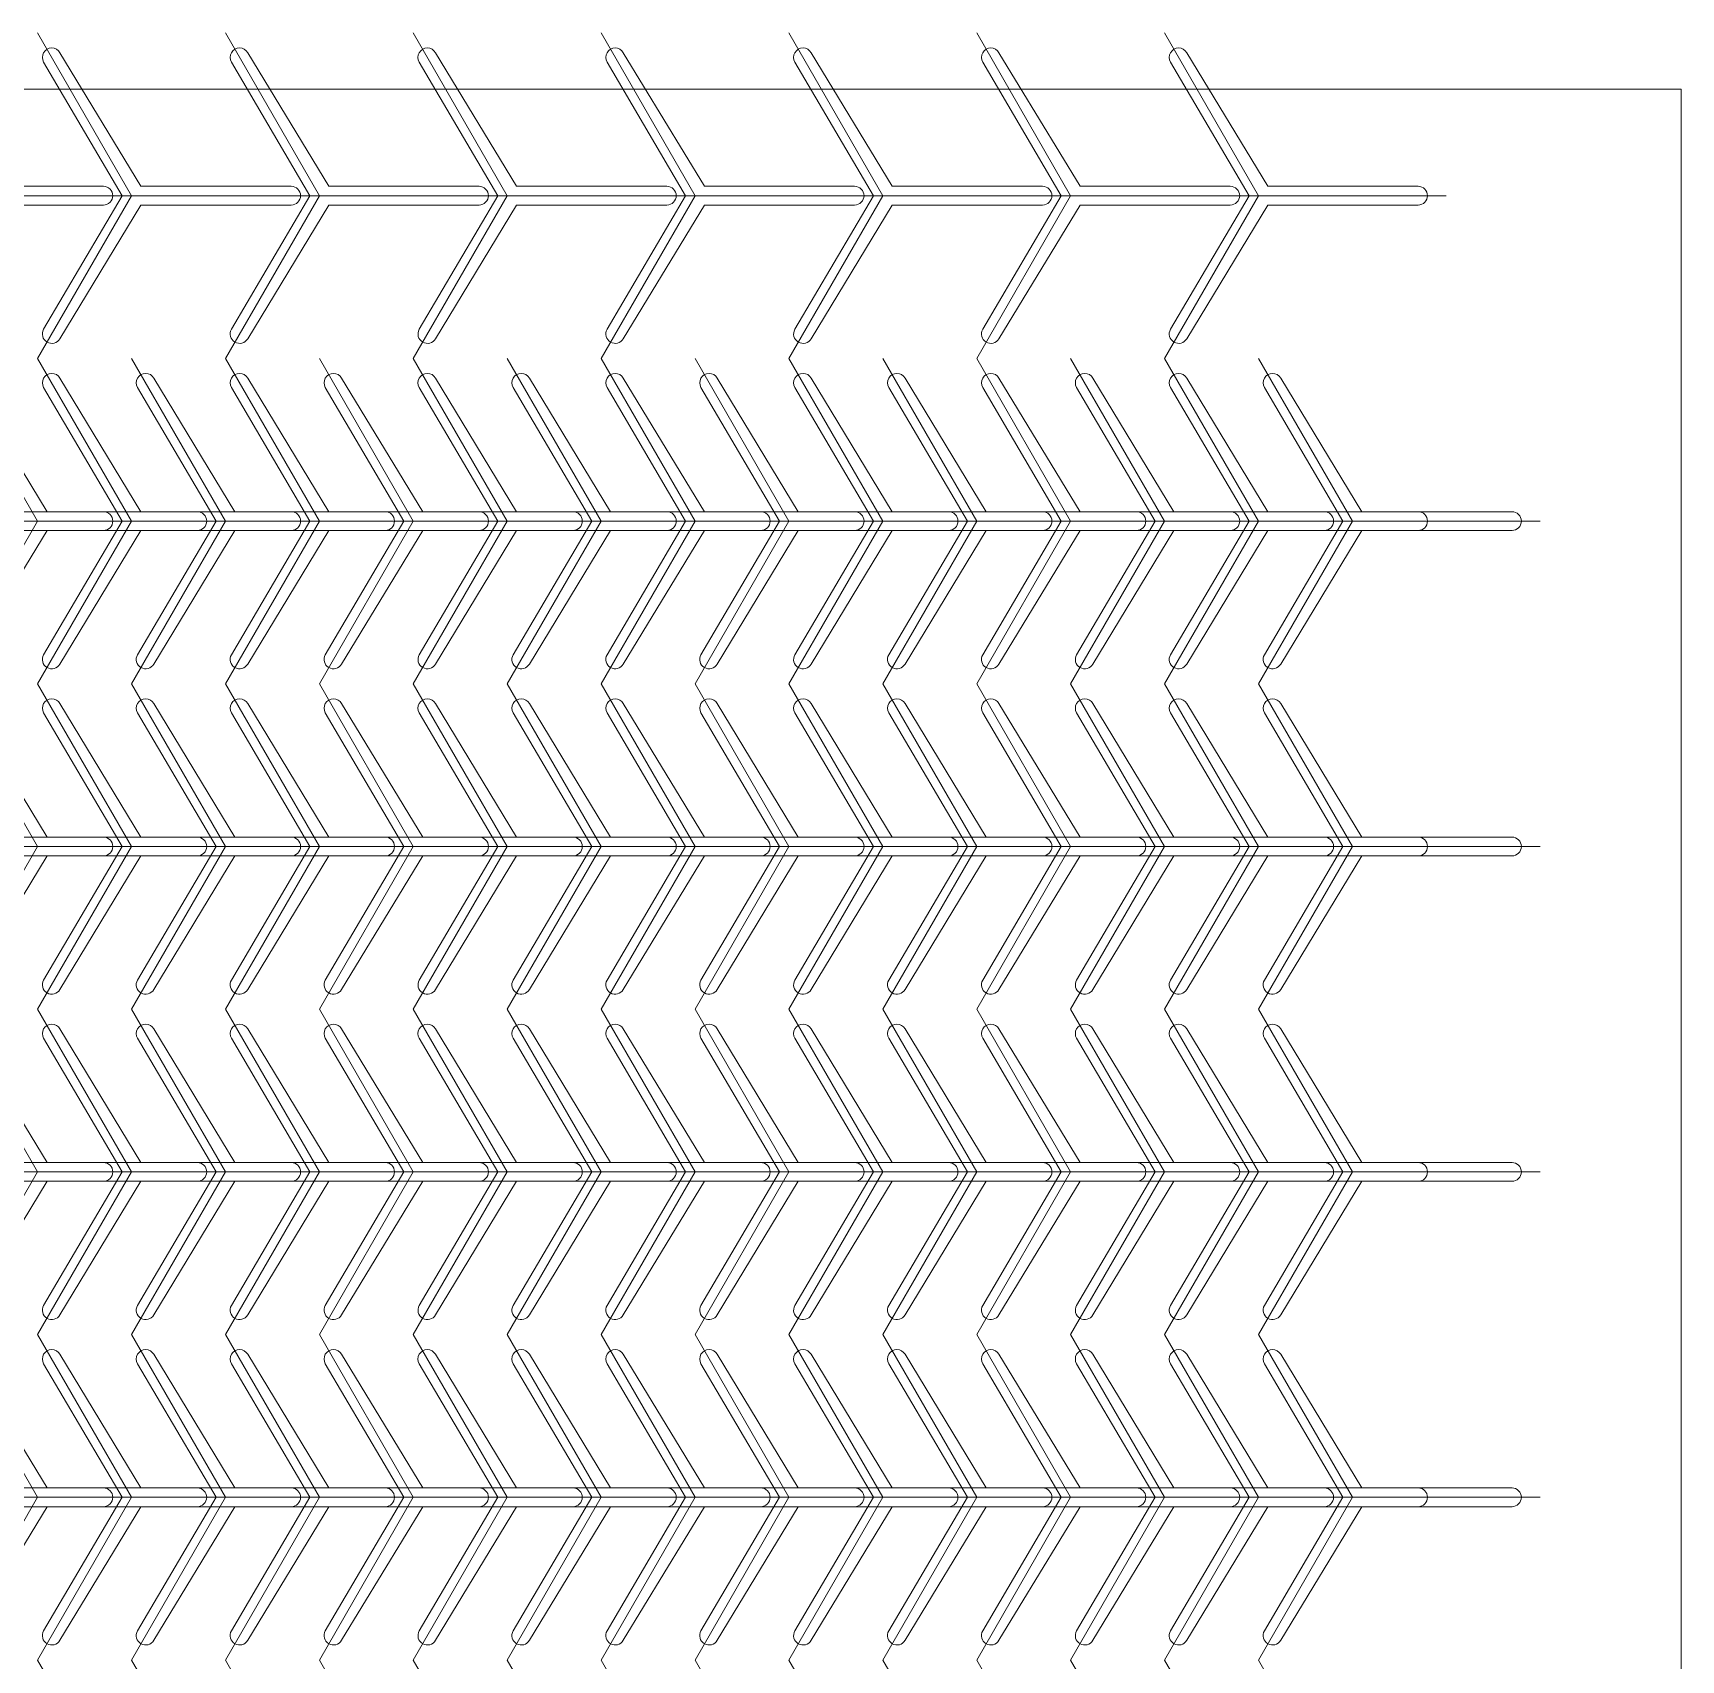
# Model space of a CAD drawing. Header units: metres. Extents: x 0 to 178, y 0 to 183.
# Drawn here: x 89.8 to 177.5, y 96.6 to 183.2 of the extents above; entities that cross this region are included whole.
import ezdxf

# ---------------------------------------------------------------- set-up
doc = ezdxf.new("R2010")
doc.units = ezdxf.units.M
doc.layers.add('TOP', color=1, linetype='Continuous', lineweight=0)

msp = doc.modelspace()

# ---------------------------------------------------------------- linework, layer by layer
at = {"layer": 'TOP'}
for p, q in [((95, 174.545), (90, 183.205)), ((105, 174.545), (100, 183.205)), ((115, 174.545), (110, 183.205)), ((125, 174.545), (120, 183.205)), ((135, 174.545), (130, 183.205)), ((145, 174.545), (140, 183.205)), ((155, 174.545), (150, 183.205)), ((90.317, 181.656), (94.5, 174.545)), ((95.5, 175.045), (91.183, 182.156)), ((100.317, 181.656), (104.5, 174.545)), ((105.5, 175.045), (101.183, 182.156)), ((110.317, 181.656), (114.5, 174.545)), ((115.5, 175.045), (111.183, 182.156)), ((120.317, 181.656), (124.5, 174.545)), ((125.5, 175.045), (121.183, 182.156)), ((130.317, 181.656), (134.5, 174.545)), ((135.5, 175.045), (131.183, 182.156)), ((140.317, 181.656), (144.5, 174.545)), ((145.5, 175.045), (141.183, 182.156)), ((150.317, 181.656), (154.5, 174.545)), ((155.5, 175.045), (151.183, 182.156)), ((0, 180.215), (177.5, 180.215)), ((177.5, 180.215), (177.5, 0)), ((93.5, 175.045), (85.5, 175.045)), ((103.5, 175.045), (95.5, 175.045)), ((113.5, 175.045), (105.5, 175.045)), ((123.5, 175.045), (115.5, 175.045)), ((133.5, 175.045), (125.5, 175.045)), ((143.5, 175.045), (135.5, 175.045)), ((153.5, 175.045), (145.5, 175.045)), ((163.5, 175.045), (155.5, 175.045)), ((85, 174.545), (95, 174.545)), ((85.5, 174.045), (93.5, 174.045)), ((95, 174.545), (90, 165.885)), ((94.5, 174.545), (90.317, 167.434)), ((91.183, 166.934), (95.5, 174.045)), ((95, 174.545), (105, 174.545)), ((95.5, 174.045), (103.5, 174.045)), ((105, 174.545), (100, 165.885)), ((104.5, 174.545), (100.317, 167.434)), ((101.183, 166.934), (105.5, 174.045)), ((105, 174.545), (115, 174.545)), ((105.5, 174.045), (113.5, 174.045)), ((115, 174.545), (110, 165.885)), ((114.5, 174.545), (110.317, 167.434)), ((111.183, 166.934), (115.5, 174.045)), ((115, 174.545), (125, 174.545)), ((115.5, 174.045), (123.5, 174.045)), ((125, 174.545), (120, 165.885)), ((124.5, 174.545), (120.317, 167.434)), ((121.183, 166.934), (125.5, 174.045)), ((125, 174.545), (135, 174.545)), ((125.5, 174.045), (133.5, 174.045)), ((135, 174.545), (130, 165.885)), ((134.5, 174.545), (130.317, 167.434)), ((131.183, 166.934), (135.5, 174.045)), ((135, 174.545), (145, 174.545)), ((135.5, 174.045), (143.5, 174.045)), ((145, 174.545), (140, 165.885)), ((144.5, 174.545), (140.317, 167.434)), ((141.183, 166.934), (145.5, 174.045)), ((145, 174.545), (155, 174.545)), ((145.5, 174.045), (153.5, 174.045)), ((155, 174.545), (150, 165.885)), ((154.5, 174.545), (150.317, 167.434)), ((151.183, 166.934), (155.5, 174.045)), ((155, 174.545), (165, 174.545)), ((155.5, 174.045), (163.5, 174.045)), ((90, 157.224), (85, 165.885)), ((95, 157.224), (90, 165.885)), ((100, 157.224), (95, 165.885)), ((105, 157.224), (100, 165.885)), ((110, 157.224), (105, 165.885)), ((115, 157.224), (110, 165.885)), ((120, 157.224), (115, 165.885)), ((125, 157.224), (120, 165.885)), ((130, 157.224), (125, 165.885)), ((135, 157.224), (130, 165.885)), ((140, 157.224), (135, 165.885)), ((145, 157.224), (140, 165.885)), ((150, 157.224), (145, 165.885)), ((155, 157.224), (150, 165.885)), ((160, 157.224), (155, 165.885)), ((90.5, 157.724), (86.183, 164.836)), ((90.317, 164.336), (94.5, 157.224)), ((95.5, 157.724), (91.183, 164.836)), ((95.317, 164.336), (99.5, 157.224)), ((100.5, 157.724), (96.183, 164.836)), ((100.317, 164.336), (104.5, 157.224)), ((105.5, 157.724), (101.183, 164.836)), ((105.317, 164.336), (109.5, 157.224)), ((110.5, 157.724), (106.183, 164.836)), ((110.317, 164.336), (114.5, 157.224)), ((115.5, 157.724), (111.183, 164.836)), ((115.317, 164.336), (119.5, 157.224)), ((120.5, 157.724), (116.183, 164.836)), ((120.317, 164.336), (124.5, 157.224)), ((125.5, 157.724), (121.183, 164.836)), ((125.317, 164.336), (129.5, 157.224)), ((130.5, 157.724), (126.183, 164.836)), ((130.317, 164.336), (134.5, 157.224)), ((135.5, 157.724), (131.183, 164.836)), ((135.317, 164.336), (139.5, 157.224)), ((140.5, 157.724), (136.183, 164.836)), ((140.317, 164.336), (144.5, 157.224)), ((145.5, 157.724), (141.183, 164.836)), ((145.317, 164.336), (149.5, 157.224)), ((150.5, 157.724), (146.183, 164.836)), ((150.317, 164.336), (154.5, 157.224)), ((155.5, 157.724), (151.183, 164.836)), ((155.317, 164.336), (159.5, 157.224)), ((160.5, 157.724), (156.183, 164.836)), ((80, 157.224), (90, 157.224)), ((85, 157.224), (95, 157.224)), ((90, 157.224), (85, 148.564)), ((93.5, 157.724), (85.5, 157.724)), ((90, 157.224), (100, 157.224)), ((95, 157.224), (90, 148.564)), ((94.5, 157.224), (90.317, 150.113)), ((98.5, 157.724), (90.5, 157.724)), ((95, 157.224), (105, 157.224)), ((100, 157.224), (95, 148.564)), ((99.5, 157.224), (95.317, 150.113)), ((103.5, 157.724), (95.5, 157.724)), ((100, 157.224), (110, 157.224)), ((105, 157.224), (100, 148.564)), ((104.5, 157.224), (100.317, 150.113)), ((108.5, 157.724), (100.5, 157.724)), ((105, 157.224), (115, 157.224)), ((110, 157.224), (105, 148.564)), ((109.5, 157.224), (105.317, 150.113)), ((113.5, 157.724), (105.5, 157.724)), ((110, 157.224), (120, 157.224)), ((115, 157.224), (110, 148.564)), ((114.5, 157.224), (110.317, 150.113)), ((118.5, 157.724), (110.5, 157.724)), ((115, 157.224), (125, 157.224)), ((120, 157.224), (115, 148.564)), ((119.5, 157.224), (115.317, 150.113)), ((123.5, 157.724), (115.5, 157.724)), ((120, 157.224), (130, 157.224)), ((125, 157.224), (120, 148.564)), ((124.5, 157.224), (120.317, 150.113)), ((128.5, 157.724), (120.5, 157.724)), ((125, 157.224), (135, 157.224)), ((130, 157.224), (125, 148.564)), ((129.5, 157.224), (125.317, 150.113)), ((133.5, 157.724), (125.5, 157.724)), ((130, 157.224), (140, 157.224)), ((135, 157.224), (130, 148.564)), ((134.5, 157.224), (130.317, 150.113)), ((138.5, 157.724), (130.5, 157.724)), ((135, 157.224), (145, 157.224)), ((140, 157.224), (135, 148.564)), ((139.5, 157.224), (135.317, 150.113)), ((143.5, 157.724), (135.5, 157.724)), ((140, 157.224), (150, 157.224)), ((145, 157.224), (140, 148.564)), ((144.5, 157.224), (140.317, 150.113)), ((148.5, 157.724), (140.5, 157.724)), ((145, 157.224), (155, 157.224)), ((150, 157.224), (145, 148.564)), ((149.5, 157.224), (145.317, 150.113)), ((153.5, 157.724), (145.5, 157.724)), ((150, 157.224), (160, 157.224)), ((155, 157.224), (150, 148.564)), ((154.5, 157.224), (150.317, 150.113)), ((158.5, 157.724), (150.5, 157.724)), ((155, 157.224), (165, 157.224)), ((160, 157.224), (155, 148.564)), ((159.5, 157.224), (155.317, 150.113)), ((163.5, 157.724), (155.5, 157.724)), ((160, 157.224), (170, 157.224)), ((168.5, 157.724), (160.5, 157.724)), ((85.5, 156.724), (93.5, 156.724)), ((86.183, 149.613), (90.5, 156.724)), ((90.5, 156.724), (98.5, 156.724)), ((91.183, 149.613), (95.5, 156.724)), ((95.5, 156.724), (103.5, 156.724)), ((96.183, 149.613), (100.5, 156.724)), ((100.5, 156.724), (108.5, 156.724)), ((101.183, 149.613), (105.5, 156.724)), ((105.5, 156.724), (113.5, 156.724)), ((106.183, 149.613), (110.5, 156.724)), ((110.5, 156.724), (118.5, 156.724)), ((111.183, 149.613), (115.5, 156.724)), ((115.5, 156.724), (123.5, 156.724)), ((116.183, 149.613), (120.5, 156.724)), ((120.5, 156.724), (128.5, 156.724)), ((121.183, 149.613), (125.5, 156.724)), ((125.5, 156.724), (133.5, 156.724)), ((126.183, 149.613), (130.5, 156.724)), ((130.5, 156.724), (138.5, 156.724)), ((131.183, 149.613), (135.5, 156.724)), ((135.5, 156.724), (143.5, 156.724)), ((136.183, 149.613), (140.5, 156.724)), ((140.5, 156.724), (148.5, 156.724)), ((141.183, 149.613), (145.5, 156.724)), ((145.5, 156.724), (153.5, 156.724)), ((146.183, 149.613), (150.5, 156.724)), ((150.5, 156.724), (158.5, 156.724)), ((151.183, 149.613), (155.5, 156.724)), ((155.5, 156.724), (163.5, 156.724)), ((156.183, 149.613), (160.5, 156.724)), ((160.5, 156.724), (168.5, 156.724)), ((90, 139.904), (85, 148.564)), ((95, 139.904), (90, 148.564)), ((100, 139.904), (95, 148.564)), ((105, 139.904), (100, 148.564)), ((110, 139.904), (105, 148.564)), ((115, 139.904), (110, 148.564)), ((120, 139.904), (115, 148.564)), ((125, 139.904), (120, 148.564)), ((130, 139.904), (125, 148.564)), ((135, 139.904), (130, 148.564)), ((140, 139.904), (135, 148.564)), ((145, 139.904), (140, 148.564)), ((150, 139.904), (145, 148.564)), ((155, 139.904), (150, 148.564)), ((160, 139.904), (155, 148.564)), ((90.5, 140.404), (86.183, 147.515)), ((95.5, 140.404), (91.183, 147.515)), ((100.5, 140.404), (96.183, 147.515)), ((105.5, 140.404), (101.183, 147.515)), ((110.5, 140.404), (106.183, 147.515)), ((115.5, 140.404), (111.183, 147.515)), ((120.5, 140.404), (116.183, 147.515)), ((125.5, 140.404), (121.183, 147.515)), ((130.5, 140.404), (126.183, 147.515)), ((135.5, 140.404), (131.183, 147.515)), ((140.5, 140.404), (136.183, 147.515)), ((145.5, 140.404), (141.183, 147.515)), ((150.5, 140.404), (146.183, 147.515)), ((155.5, 140.404), (151.183, 147.515)), ((160.5, 140.404), (156.183, 147.515)), ((90.317, 147.015), (94.5, 139.904)), ((95.317, 147.015), (99.5, 139.904)), ((100.317, 147.015), (104.5, 139.904)), ((105.317, 147.015), (109.5, 139.904)), ((110.317, 147.015), (114.5, 139.904)), ((115.317, 147.015), (119.5, 139.904)), ((120.317, 147.015), (124.5, 139.904)), ((125.317, 147.015), (129.5, 139.904)), ((130.317, 147.015), (134.5, 139.904)), ((135.317, 147.015), (139.5, 139.904)), ((140.317, 147.015), (144.5, 139.904)), ((145.317, 147.015), (149.5, 139.904)), ((150.317, 147.015), (154.5, 139.904)), ((155.317, 147.015), (159.5, 139.904)), ((93.5, 140.404), (85.5, 140.404)), ((98.5, 140.404), (90.5, 140.404)), ((103.5, 140.404), (95.5, 140.404)), ((108.5, 140.404), (100.5, 140.404)), ((113.5, 140.404), (105.5, 140.404)), ((118.5, 140.404), (110.5, 140.404)), ((123.5, 140.404), (115.5, 140.404)), ((128.5, 140.404), (120.5, 140.404)), ((133.5, 140.404), (125.5, 140.404)), ((138.5, 140.404), (130.5, 140.404)), ((143.5, 140.404), (135.5, 140.404)), ((148.5, 140.404), (140.5, 140.404)), ((153.5, 140.404), (145.5, 140.404)), ((158.5, 140.404), (150.5, 140.404)), ((163.5, 140.404), (155.5, 140.404)), ((168.5, 140.404), (160.5, 140.404)), ((80, 139.904), (90, 139.904)), ((85, 139.904), (95, 139.904)), ((90, 139.904), (85, 131.244)), ((90, 139.904), (100, 139.904)), ((95, 139.904), (90, 131.244)), ((94.5, 139.904), (90.317, 132.793)), ((95, 139.904), (105, 139.904)), ((100, 139.904), (95, 131.244)), ((99.5, 139.904), (95.317, 132.793)), ((100, 139.904), (110, 139.904)), ((105, 139.904), (100, 131.244)), ((104.5, 139.904), (100.317, 132.793)), ((105, 139.904), (115, 139.904)), ((110, 139.904), (105, 131.244)), ((109.5, 139.904), (105.317, 132.793)), ((110, 139.904), (120, 139.904)), ((115, 139.904), (110, 131.244)), ((114.5, 139.904), (110.317, 132.793)), ((115, 139.904), (125, 139.904)), ((120, 139.904), (115, 131.244)), ((119.5, 139.904), (115.317, 132.793)), ((120, 139.904), (130, 139.904)), ((125, 139.904), (120, 131.244)), ((124.5, 139.904), (120.317, 132.793)), ((125, 139.904), (135, 139.904)), ((130, 139.904), (125, 131.244)), ((129.5, 139.904), (125.317, 132.793)), ((130, 139.904), (140, 139.904)), ((135, 139.904), (130, 131.244)), ((134.5, 139.904), (130.317, 132.793)), ((135, 139.904), (145, 139.904)), ((140, 139.904), (135, 131.244)), ((139.5, 139.904), (135.317, 132.793)), ((140, 139.904), (150, 139.904)), ((145, 139.904), (140, 131.244)), ((144.5, 139.904), (140.317, 132.793)), ((145, 139.904), (155, 139.904)), ((150, 139.904), (145, 131.244)), ((149.5, 139.904), (145.317, 132.793)), ((150, 139.904), (160, 139.904)), ((155, 139.904), (150, 131.244)), ((154.5, 139.904), (150.317, 132.793)), ((155, 139.904), (165, 139.904)), ((160, 139.904), (155, 131.244)), ((159.5, 139.904), (155.317, 132.793)), ((160, 139.904), (170, 139.904)), ((85.5, 139.404), (93.5, 139.404)), ((86.183, 132.293), (90.5, 139.404)), ((90.5, 139.404), (98.5, 139.404)), ((91.183, 132.293), (95.5, 139.404)), ((95.5, 139.404), (103.5, 139.404)), ((96.183, 132.293), (100.5, 139.404)), ((100.5, 139.404), (108.5, 139.404)), ((101.183, 132.293), (105.5, 139.404)), ((105.5, 139.404), (113.5, 139.404)), ((106.183, 132.293), (110.5, 139.404)), ((110.5, 139.404), (118.5, 139.404)), ((111.183, 132.293), (115.5, 139.404)), ((115.5, 139.404), (123.5, 139.404)), ((116.183, 132.293), (120.5, 139.404)), ((120.5, 139.404), (128.5, 139.404)), ((121.183, 132.293), (125.5, 139.404)), ((125.5, 139.404), (133.5, 139.404)), ((126.183, 132.293), (130.5, 139.404)), ((130.5, 139.404), (138.5, 139.404)), ((131.183, 132.293), (135.5, 139.404)), ((135.5, 139.404), (143.5, 139.404)), ((136.183, 132.293), (140.5, 139.404)), ((140.5, 139.404), (148.5, 139.404)), ((141.183, 132.293), (145.5, 139.404)), ((145.5, 139.404), (153.5, 139.404)), ((146.183, 132.293), (150.5, 139.404)), ((150.5, 139.404), (158.5, 139.404)), ((151.183, 132.293), (155.5, 139.404)), ((155.5, 139.404), (163.5, 139.404)), ((156.183, 132.293), (160.5, 139.404)), ((160.5, 139.404), (168.5, 139.404)), ((90, 122.583), (85, 131.244)), ((95, 122.583), (90, 131.244)), ((100, 122.583), (95, 131.244)), ((105, 122.583), (100, 131.244)), ((110, 122.583), (105, 131.244)), ((115, 122.583), (110, 131.244)), ((120, 122.583), (115, 131.244)), ((125, 122.583), (120, 131.244)), ((130, 122.583), (125, 131.244)), ((135, 122.583), (130, 131.244)), ((140, 122.583), (135, 131.244)), ((145, 122.583), (140, 131.244)), ((150, 122.583), (145, 131.244)), ((155, 122.583), (150, 131.244)), ((160, 122.583), (155, 131.244)), ((90.5, 123.083), (86.183, 130.195)), ((95.5, 123.083), (91.183, 130.195)), ((100.5, 123.083), (96.183, 130.195)), ((105.5, 123.083), (101.183, 130.195)), ((110.5, 123.083), (106.183, 130.195)), ((115.5, 123.083), (111.183, 130.195)), ((120.5, 123.083), (116.183, 130.195)), ((125.5, 123.083), (121.183, 130.195)), ((130.5, 123.083), (126.183, 130.195)), ((135.5, 123.083), (131.183, 130.195)), ((140.5, 123.083), (136.183, 130.195)), ((145.5, 123.083), (141.183, 130.195)), ((150.5, 123.083), (146.183, 130.195)), ((155.5, 123.083), (151.183, 130.195)), ((160.5, 123.083), (156.183, 130.195)), ((90.317, 129.695), (94.5, 122.583)), ((95.317, 129.695), (99.5, 122.583)), ((100.317, 129.695), (104.5, 122.583)), ((105.317, 129.695), (109.5, 122.583)), ((110.317, 129.695), (114.5, 122.583)), ((115.317, 129.695), (119.5, 122.583)), ((120.317, 129.695), (124.5, 122.583)), ((125.317, 129.695), (129.5, 122.583)), ((130.317, 129.695), (134.5, 122.583)), ((135.317, 129.695), (139.5, 122.583)), ((140.317, 129.695), (144.5, 122.583)), ((145.317, 129.695), (149.5, 122.583)), ((150.317, 129.695), (154.5, 122.583)), ((155.317, 129.695), (159.5, 122.583)), ((93.5, 123.083), (85.5, 123.083)), ((98.5, 123.083), (90.5, 123.083)), ((103.5, 123.083), (95.5, 123.083)), ((108.5, 123.083), (100.5, 123.083)), ((113.5, 123.083), (105.5, 123.083)), ((118.5, 123.083), (110.5, 123.083)), ((123.5, 123.083), (115.5, 123.083)), ((128.5, 123.083), (120.5, 123.083)), ((133.5, 123.083), (125.5, 123.083)), ((138.5, 123.083), (130.5, 123.083)), ((143.5, 123.083), (135.5, 123.083)), ((148.5, 123.083), (140.5, 123.083)), ((153.5, 123.083), (145.5, 123.083)), ((158.5, 123.083), (150.5, 123.083)), ((163.5, 123.083), (155.5, 123.083)), ((168.5, 123.083), (160.5, 123.083)), ((80, 122.583), (90, 122.583)), ((85, 122.583), (95, 122.583)), ((90, 122.583), (85, 113.923)), ((85.5, 122.083), (93.5, 122.083)), ((86.183, 114.972), (90.5, 122.083)), ((90, 122.583), (100, 122.583)), ((95, 122.583), (90, 113.923)), ((94.5, 122.583), (90.317, 115.472)), ((90.5, 122.083), (98.5, 122.083)), ((91.183, 114.972), (95.5, 122.083)), ((95, 122.583), (105, 122.583)), ((100, 122.583), (95, 113.923)), ((99.5, 122.583), (95.317, 115.472)), ((95.5, 122.083), (103.5, 122.083)), ((96.183, 114.972), (100.5, 122.083)), ((100, 122.583), (110, 122.583)), ((105, 122.583), (100, 113.923)), ((104.5, 122.583), (100.317, 115.472)), ((100.5, 122.083), (108.5, 122.083)), ((101.183, 114.972), (105.5, 122.083)), ((105, 122.583), (115, 122.583)), ((110, 122.583), (105, 113.923)), ((109.5, 122.583), (105.317, 115.472)), ((105.5, 122.083), (113.5, 122.083)), ((106.183, 114.972), (110.5, 122.083)), ((110, 122.583), (120, 122.583)), ((115, 122.583), (110, 113.923)), ((114.5, 122.583), (110.317, 115.472)), ((110.5, 122.083), (118.5, 122.083)), ((111.183, 114.972), (115.5, 122.083)), ((115, 122.583), (125, 122.583)), ((120, 122.583), (115, 113.923)), ((119.5, 122.583), (115.317, 115.472)), ((115.5, 122.083), (123.5, 122.083)), ((116.183, 114.972), (120.5, 122.083)), ((120, 122.583), (130, 122.583)), ((125, 122.583), (120, 113.923)), ((124.5, 122.583), (120.317, 115.472)), ((120.5, 122.083), (128.5, 122.083)), ((121.183, 114.972), (125.5, 122.083)), ((125, 122.583), (135, 122.583)), ((130, 122.583), (125, 113.923)), ((129.5, 122.583), (125.317, 115.472)), ((125.5, 122.083), (133.5, 122.083)), ((126.183, 114.972), (130.5, 122.083)), ((130, 122.583), (140, 122.583)), ((135, 122.583), (130, 113.923)), ((134.5, 122.583), (130.317, 115.472)), ((130.5, 122.083), (138.5, 122.083)), ((131.183, 114.972), (135.5, 122.083)), ((135, 122.583), (145, 122.583)), ((140, 122.583), (135, 113.923)), ((139.5, 122.583), (135.317, 115.472)), ((135.5, 122.083), (143.5, 122.083)), ((136.183, 114.972), (140.5, 122.083)), ((140, 122.583), (150, 122.583)), ((145, 122.583), (140, 113.923)), ((144.5, 122.583), (140.317, 115.472)), ((140.5, 122.083), (148.5, 122.083)), ((141.183, 114.972), (145.5, 122.083)), ((145, 122.583), (155, 122.583)), ((150, 122.583), (145, 113.923)), ((149.5, 122.583), (145.317, 115.472)), ((145.5, 122.083), (153.5, 122.083)), ((146.183, 114.972), (150.5, 122.083)), ((150, 122.583), (160, 122.583)), ((155, 122.583), (150, 113.923)), ((154.5, 122.583), (150.317, 115.472)), ((150.5, 122.083), (158.5, 122.083)), ((151.183, 114.972), (155.5, 122.083)), ((155, 122.583), (165, 122.583)), ((160, 122.583), (155, 113.923)), ((159.5, 122.583), (155.317, 115.472)), ((155.5, 122.083), (163.5, 122.083)), ((156.183, 114.972), (160.5, 122.083)), ((160, 122.583), (170, 122.583)), ((160.5, 122.083), (168.5, 122.083)), ((90, 105.263), (85, 113.923)), ((95, 105.263), (90, 113.923)), ((100, 105.263), (95, 113.923)), ((105, 105.263), (100, 113.923)), ((110, 105.263), (105, 113.923)), ((115, 105.263), (110, 113.923)), ((120, 105.263), (115, 113.923)), ((125, 105.263), (120, 113.923)), ((130, 105.263), (125, 113.923)), ((135, 105.263), (130, 113.923)), ((140, 105.263), (135, 113.923)), ((145, 105.263), (140, 113.923)), ((150, 105.263), (145, 113.923)), ((155, 105.263), (150, 113.923)), ((160, 105.263), (155, 113.923)), ((90.5, 105.763), (86.183, 112.874)), ((90.317, 112.374), (94.5, 105.263)), ((95.5, 105.763), (91.183, 112.874)), ((95.317, 112.374), (99.5, 105.263)), ((100.5, 105.763), (96.183, 112.874)), ((100.317, 112.374), (104.5, 105.263)), ((105.5, 105.763), (101.183, 112.874)), ((105.317, 112.374), (109.5, 105.263)), ((110.5, 105.763), (106.183, 112.874)), ((110.317, 112.374), (114.5, 105.263)), ((115.5, 105.763), (111.183, 112.874)), ((115.317, 112.374), (119.5, 105.263)), ((120.5, 105.763), (116.183, 112.874)), ((120.317, 112.374), (124.5, 105.263)), ((125.5, 105.763), (121.183, 112.874)), ((125.317, 112.374), (129.5, 105.263)), ((130.5, 105.763), (126.183, 112.874)), ((130.317, 112.374), (134.5, 105.263)), ((135.5, 105.763), (131.183, 112.874)), ((135.317, 112.374), (139.5, 105.263)), ((140.5, 105.763), (136.183, 112.874)), ((140.317, 112.374), (144.5, 105.263)), ((145.5, 105.763), (141.183, 112.874)), ((145.317, 112.374), (149.5, 105.263)), ((150.5, 105.763), (146.183, 112.874)), ((150.317, 112.374), (154.5, 105.263)), ((155.5, 105.763), (151.183, 112.874)), ((155.317, 112.374), (159.5, 105.263)), ((160.5, 105.763), (156.183, 112.874)), ((93.5, 105.763), (85.5, 105.763)), ((98.5, 105.763), (90.5, 105.763)), ((103.5, 105.763), (95.5, 105.763)), ((108.5, 105.763), (100.5, 105.763)), ((113.5, 105.763), (105.5, 105.763)), ((118.5, 105.763), (110.5, 105.763)), ((123.5, 105.763), (115.5, 105.763)), ((128.5, 105.763), (120.5, 105.763)), ((133.5, 105.763), (125.5, 105.763)), ((138.5, 105.763), (130.5, 105.763)), ((143.5, 105.763), (135.5, 105.763)), ((148.5, 105.763), (140.5, 105.763)), ((153.5, 105.763), (145.5, 105.763)), ((158.5, 105.763), (150.5, 105.763)), ((163.5, 105.763), (155.5, 105.763)), ((168.5, 105.763), (160.5, 105.763)), ((80, 105.263), (90, 105.263)), ((85, 105.263), (95, 105.263)), ((90, 105.263), (85, 96.603)), ((85.5, 104.763), (93.5, 104.763)), ((86.183, 97.652), (90.5, 104.763)), ((90, 105.263), (100, 105.263)), ((95, 105.263), (90, 96.603)), ((94.5, 105.263), (90.317, 98.152)), ((90.5, 104.763), (98.5, 104.763)), ((91.183, 97.652), (95.5, 104.763)), ((95, 105.263), (105, 105.263)), ((100, 105.263), (95, 96.603)), ((99.5, 105.263), (95.317, 98.152)), ((95.5, 104.763), (103.5, 104.763)), ((96.183, 97.652), (100.5, 104.763)), ((100, 105.263), (110, 105.263)), ((105, 105.263), (100, 96.603)), ((104.5, 105.263), (100.317, 98.152)), ((100.5, 104.763), (108.5, 104.763)), ((101.183, 97.652), (105.5, 104.763)), ((105, 105.263), (115, 105.263)), ((110, 105.263), (105, 96.603)), ((109.5, 105.263), (105.317, 98.152)), ((105.5, 104.763), (113.5, 104.763)), ((106.183, 97.652), (110.5, 104.763)), ((110, 105.263), (120, 105.263)), ((115, 105.263), (110, 96.603)), ((114.5, 105.263), (110.317, 98.152)), ((110.5, 104.763), (118.5, 104.763)), ((111.183, 97.652), (115.5, 104.763)), ((115, 105.263), (125, 105.263)), ((120, 105.263), (115, 96.603)), ((119.5, 105.263), (115.317, 98.152)), ((115.5, 104.763), (123.5, 104.763)), ((116.183, 97.652), (120.5, 104.763)), ((120, 105.263), (130, 105.263)), ((125, 105.263), (120, 96.603)), ((124.5, 105.263), (120.317, 98.152)), ((120.5, 104.763), (128.5, 104.763)), ((121.183, 97.652), (125.5, 104.763)), ((125, 105.263), (135, 105.263)), ((130, 105.263), (125, 96.603)), ((129.5, 105.263), (125.317, 98.152)), ((125.5, 104.763), (133.5, 104.763)), ((126.183, 97.652), (130.5, 104.763)), ((130, 105.263), (140, 105.263)), ((135, 105.263), (130, 96.603)), ((134.5, 105.263), (130.317, 98.152)), ((130.5, 104.763), (138.5, 104.763)), ((131.183, 97.652), (135.5, 104.763)), ((135, 105.263), (145, 105.263)), ((140, 105.263), (135, 96.603)), ((139.5, 105.263), (135.317, 98.152)), ((135.5, 104.763), (143.5, 104.763)), ((136.183, 97.652), (140.5, 104.763)), ((140, 105.263), (150, 105.263)), ((145, 105.263), (140, 96.603)), ((144.5, 105.263), (140.317, 98.152)), ((140.5, 104.763), (148.5, 104.763)), ((141.183, 97.652), (145.5, 104.763)), ((145, 105.263), (155, 105.263)), ((150, 105.263), (145, 96.603)), ((149.5, 105.263), (145.317, 98.152)), ((145.5, 104.763), (153.5, 104.763)), ((146.183, 97.652), (150.5, 104.763)), ((150, 105.263), (160, 105.263)), ((155, 105.263), (150, 96.603)), ((154.5, 105.263), (150.317, 98.152)), ((150.5, 104.763), (158.5, 104.763)), ((151.183, 97.652), (155.5, 104.763)), ((155, 105.263), (165, 105.263)), ((160, 105.263), (155, 96.603)), ((159.5, 105.263), (155.317, 98.152)), ((155.5, 104.763), (163.5, 104.763)), ((156.183, 97.652), (160.5, 104.763)), ((160, 105.263), (170, 105.263)), ((160.5, 104.763), (168.5, 104.763)), ((95, 87.942), (90, 96.603)), ((100, 87.942), (95, 96.603)), ((105, 87.942), (100, 96.603)), ((110, 87.942), (105, 96.603)), ((115, 87.942), (110, 96.603)), ((120, 87.942), (115, 96.603)), ((125, 87.942), (120, 96.603)), ((130, 87.942), (125, 96.603)), ((135, 87.942), (130, 96.603)), ((140, 87.942), (135, 96.603)), ((145, 87.942), (140, 96.603)), ((150, 87.942), (145, 96.603)), ((155, 87.942), (150, 96.603)), ((160, 87.942), (155, 96.603))]:
    msp.add_line(p, q, dxfattribs=at)
for centre, start, end in [((90.75, 181.906), 30, 210), ((100.75, 181.906), 30, 210), ((110.75, 181.906), 30, 210), ((120.75, 181.906), 30, 210), ((130.75, 181.906), 30, 210), ((140.75, 181.906), 30, 210), ((150.75, 181.906), 30, 210), ((93.5, 174.545), -90, 90), ((103.5, 174.545), -90, 90), ((113.5, 174.545), -90, 90), ((123.5, 174.545), -90, 90), ((133.5, 174.545), -90, 90), ((143.5, 174.545), -90, 90), ((153.5, 174.545), -90, 90), ((163.5, 174.545), -90, 90), ((90.75, 167.184), 150, 330), ((100.75, 167.184), 150, 330), ((110.75, 167.184), 150, 330), ((120.75, 167.184), 150, 330), ((130.75, 167.184), 150, 330), ((140.75, 167.184), 150, 330), ((150.75, 167.184), 150, 330), ((90.75, 164.586), 30, 210), ((95.75, 164.586), 30, 210), ((100.75, 164.586), 30, 210), ((105.75, 164.586), 30, 210), ((110.75, 164.586), 30, 210), ((115.75, 164.586), 30, 210), ((120.75, 164.586), 30, 210), ((125.75, 164.586), 30, 210), ((130.75, 164.586), 30, 210), ((135.75, 164.586), 30, 210), ((140.75, 164.586), 30, 210), ((145.75, 164.586), 30, 210), ((150.75, 164.586), 30, 210), ((155.75, 164.586), 30, 210), ((93.5, 157.224), -90, 90), ((98.5, 157.224), -90, 90), ((103.5, 157.224), -90, 90), ((108.5, 157.224), -90, 90), ((113.5, 157.224), -90, 90), ((118.5, 157.224), -90, 90), ((123.5, 157.224), -90, 90), ((128.5, 157.224), -90, 90), ((133.5, 157.224), -90, 90), ((138.5, 157.224), -90, 90), ((143.5, 157.224), -90, 90), ((148.5, 157.224), -90, 90), ((153.5, 157.224), -90, 90), ((158.5, 157.224), -90, 90), ((163.5, 157.224), -90, 90), ((168.5, 157.224), -90, 90), ((90.75, 149.863), 150, 330), ((95.75, 149.863), 150, 330), ((100.75, 149.863), 150, 330), ((105.75, 149.863), 150, 330), ((110.75, 149.863), 150, 330), ((115.75, 149.863), 150, 330), ((120.75, 149.863), 150, 330), ((125.75, 149.863), 150, 330), ((130.75, 149.863), 150, 330), ((135.75, 149.863), 150, 330), ((140.75, 149.863), 150, 330), ((145.75, 149.863), 150, 330), ((150.75, 149.863), 150, 330), ((155.75, 149.863), 150, 330), ((90.75, 147.265), 30, 210), ((95.75, 147.265), 30, 210), ((100.75, 147.265), 30, 210), ((105.75, 147.265), 30, 210), ((110.75, 147.265), 30, 210), ((115.75, 147.265), 30, 210), ((120.75, 147.265), 30, 210), ((125.75, 147.265), 30, 210), ((130.75, 147.265), 30, 210), ((135.75, 147.265), 30, 210), ((140.75, 147.265), 30, 210), ((145.75, 147.265), 30, 210), ((150.75, 147.265), 30, 210), ((155.75, 147.265), 30, 210), ((93.5, 139.904), -90, 90), ((98.5, 139.904), -90, 90), ((103.5, 139.904), -90, 90), ((108.5, 139.904), -90, 90), ((113.5, 139.904), -90, 90), ((118.5, 139.904), -90, 90), ((123.5, 139.904), -90, 90), ((128.5, 139.904), -90, 90), ((133.5, 139.904), -90, 90), ((138.5, 139.904), -90, 90), ((143.5, 139.904), -90, 90), ((148.5, 139.904), -90, 90), ((153.5, 139.904), -90, 90), ((158.5, 139.904), -90, 90), ((163.5, 139.904), -90, 90), ((168.5, 139.904), -90, 90), ((90.75, 132.543), 150, 330), ((95.75, 132.543), 150, 330), ((100.75, 132.543), 150, 330), ((105.75, 132.543), 150, 330), ((110.75, 132.543), 150, 330), ((115.75, 132.543), 150, 330), ((120.75, 132.543), 150, 330), ((125.75, 132.543), 150, 330), ((130.75, 132.543), 150, 330), ((135.75, 132.543), 150, 330), ((140.75, 132.543), 150, 330), ((145.75, 132.543), 150, 330), ((150.75, 132.543), 150, 330), ((155.75, 132.543), 150, 330), ((90.75, 129.945), 30, 210), ((95.75, 129.945), 30, 210), ((100.75, 129.945), 30, 210), ((105.75, 129.945), 30, 210), ((110.75, 129.945), 30, 210), ((115.75, 129.945), 30, 210), ((120.75, 129.945), 30, 210), ((125.75, 129.945), 30, 210), ((130.75, 129.945), 30, 210), ((135.75, 129.945), 30, 210), ((140.75, 129.945), 30, 210), ((145.75, 129.945), 30, 210), ((150.75, 129.945), 30, 210), ((155.75, 129.945), 30, 210), ((93.5, 122.583), -90, 90), ((98.5, 122.583), -90, 90), ((103.5, 122.583), -90, 90), ((108.5, 122.583), -90, 90), ((113.5, 122.583), -90, 90), ((118.5, 122.583), -90, 90), ((123.5, 122.583), -90, 90), ((128.5, 122.583), -90, 90), ((133.5, 122.583), -90, 90), ((138.5, 122.583), -90, 90), ((143.5, 122.583), -90, 90), ((148.5, 122.583), -90, 90), ((153.5, 122.583), -90, 90), ((158.5, 122.583), -90, 90), ((163.5, 122.583), -90, 90), ((168.5, 122.583), -90, 90), ((90.75, 115.222), 150, 330), ((95.75, 115.222), 150, 330), ((100.75, 115.222), 150, 330), ((105.75, 115.222), 150, 330), ((110.75, 115.222), 150, 330), ((115.75, 115.222), 150, 330), ((120.75, 115.222), 150, 330), ((125.75, 115.222), 150, 330), ((130.75, 115.222), 150, 330), ((135.75, 115.222), 150, 330), ((140.75, 115.222), 150, 330), ((145.75, 115.222), 150, 330), ((150.75, 115.222), 150, 330), ((155.75, 115.222), 150, 330), ((90.75, 112.624), 30, 210), ((95.75, 112.624), 30, 210), ((100.75, 112.624), 30, 210), ((105.75, 112.624), 30, 210), ((110.75, 112.624), 30, 210), ((115.75, 112.624), 30, 210), ((120.75, 112.624), 30, 210), ((125.75, 112.624), 30, 210), ((130.75, 112.624), 30, 210), ((135.75, 112.624), 30, 210), ((140.75, 112.624), 30, 210), ((145.75, 112.624), 30, 210), ((150.75, 112.624), 30, 210), ((155.75, 112.624), 30, 210), ((93.5, 105.263), -90, 90), ((98.5, 105.263), -90, 90), ((103.5, 105.263), -90, 90), ((108.5, 105.263), -90, 90), ((113.5, 105.263), -90, 90), ((118.5, 105.263), -90, 90), ((123.5, 105.263), -90, 90), ((128.5, 105.263), -90, 90), ((133.5, 105.263), -90, 90), ((138.5, 105.263), -90, 90), ((143.5, 105.263), -90, 90), ((148.5, 105.263), -90, 90), ((153.5, 105.263), -90, 90), ((158.5, 105.263), -90, 90), ((163.5, 105.263), -90, 90), ((168.5, 105.263), -90, 90), ((90.75, 97.902), 150, 330), ((95.75, 97.902), 150, 330), ((100.75, 97.902), 150, 330), ((105.75, 97.902), 150, 330), ((110.75, 97.902), 150, 330), ((115.75, 97.902), 150, 330), ((120.75, 97.902), 150, 330), ((125.75, 97.902), 150, 330), ((130.75, 97.902), 150, 330), ((135.75, 97.902), 150, 330), ((140.75, 97.902), 150, 330), ((145.75, 97.902), 150, 330), ((150.75, 97.902), 150, 330), ((155.75, 97.902), 150, 330)]:
    msp.add_arc(centre, 0.5, start, end, dxfattribs=at)

doc.saveas('drawing.dxf')
